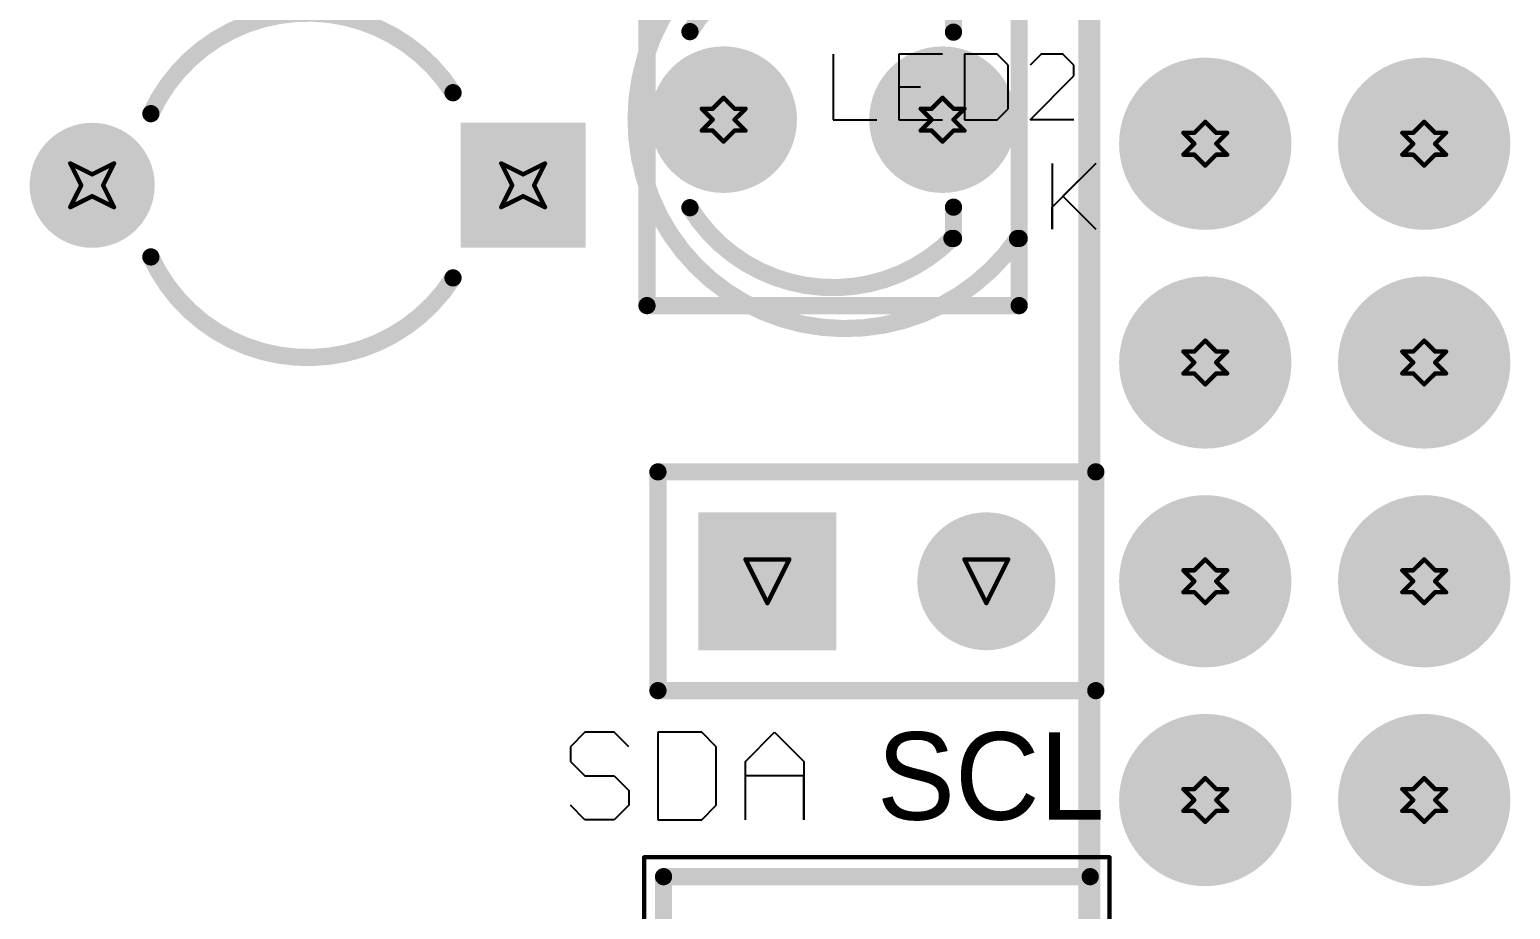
# Model space of a CAD drawing. Header units: millimetres. Extents: x 3.26 to 13.14, y 5.38 to 10.83.
# Drawn here: x 7.463 to 8.139, y 8.969 to 9.371 of the extents above; entities that cross this region are included whole.
import ezdxf

# ---------------------------------------------------------------- set-up
doc = ezdxf.new("R2010")
doc.units = ezdxf.units.MM
doc.header["$MEASUREMENT"] = 0
for name, color, linetype in [('BottomLayer', 5, 'Continuous'), ('BottomSolder', 6, 'Continuous'), ('DrillDrawing', 1, 'Continuous'), ('Mechanical13', 56, 'Continuous'), ('Mechanical15', 56, 'Continuous'), ('MultiLayer', 9, 'Continuous'), ('PadHoleLayer', 156, 'Continuous'), ('TopLayer', 1, 'Continuous'), ('TopOverlay', 2, 'Continuous'), ('TopSolder', 216, 'Continuous'), ('ViaHoleLayer', 16, 'Continuous')]:
    doc.layers.add(name, color=color, linetype=linetype)

# ---------------------------------------------------------------- blocks, each defined once
blk = doc.blocks.new('HDR1X2_26')
at = {"layer": 'BottomLayer', "const_width": 0.02953}
blk.add_lwpolyline([(0.08524, 0, 1), (0.11476, 0, 1)], format="xyb", close=True, dxfattribs=at)
at = {"layer": 'BottomLayer'}
blk.add_solid([(-0.02953, -0.02953), (0.02953, -0.02953), (-0.02953, 0.02953), (0.02953, 0.02953)], dxfattribs=at)
at = {"layer": 'BottomSolder', "const_width": 0.03153}
blk.add_lwpolyline([(0.08424, 0, 1), (0.11576, 0, 1)], format="xyb", close=True, dxfattribs=at)
at = {"layer": 'BottomSolder'}
blk.add_solid([(-0.03153, -0.03153), (0.03153, -0.03153), (-0.03153, 0.03153), (0.03153, 0.03153)], dxfattribs=at)
at = {"layer": 'MultiLayer', "const_width": 0.02953}
blk.add_lwpolyline([(0.08524, 0, 1), (0.11476, 0, 1)], format="xyb", close=True, dxfattribs=at)
at = {"layer": 'MultiLayer'}
blk.add_solid([(-0.02953, -0.02953), (0.02953, -0.02953), (-0.02953, 0.02953), (0.02953, 0.02953)], dxfattribs=at)
at = {"layer": 'PadHoleLayer', "const_width": 0.01772}
for points in [[(-0.00886, 0, 1), (0.00886, 0, 1)], [(0.09114, 0, 1), (0.10886, 0, 1)]]:
    blk.add_lwpolyline(points, format="xyb", close=True, dxfattribs=at)
at = {"layer": 'TopLayer', "const_width": 0.02953}
blk.add_lwpolyline([(0.08524, 0, 1), (0.11476, 0, 1)], format="xyb", close=True, dxfattribs=at)
at = {"layer": 'TopLayer'}
blk.add_solid([(-0.02953, -0.02953), (0.02953, -0.02953), (-0.02953, 0.02953), (0.02953, 0.02953)], dxfattribs=at)
at = {"layer": 'TopOverlay', "const_width": 0.00787}
for points in [[(-0.05, 0.05), (0.15, 0.05)], [(-0.05, -0.05), (-0.05, 0.05)], [(0.15, -0.05), (0.15, 0.05)], [(-0.05, -0.05), (0.15, -0.05)]]:
    blk.add_lwpolyline(points, dxfattribs=at)
at = {"layer": 'TopOverlay', "const_width": 0.00394}
for points in [[(-0.05197, 0.05, 1), (-0.04803, 0.05, 1)], [(-0.05197, 0.05, 1), (-0.04803, 0.05, 1)], [(0.14803, 0.05, 1), (0.15197, 0.05, 1)], [(0.14803, 0.05, 1), (0.15197, 0.05, 1)], [(-0.05197, -0.05, 1), (-0.04803, -0.05, 1)], [(-0.05197, -0.05, 1), (-0.04803, -0.05, 1)], [(0.14803, -0.05, 1), (0.15197, -0.05, 1)], [(0.14803, -0.05, 1), (0.15197, -0.05, 1)]]:
    blk.add_lwpolyline(points, format="xyb", close=True, dxfattribs=at)
at = {"layer": 'TopSolder', "const_width": 0.03153}
blk.add_lwpolyline([(0.08424, 0, 1), (0.11576, 0, 1)], format="xyb", close=True, dxfattribs=at)
at = {"layer": 'TopSolder'}
blk.add_solid([(-0.03153, -0.03153), (0.03153, -0.03153), (-0.03153, 0.03153), (0.03153, 0.03153)], dxfattribs=at)
blk = doc.blocks.new('T____3___45')
at = {"layer": 'BottomLayer', "const_width": 0.0315}
for points in [[(-0.06575, 0, 1), (-0.03425, 0, 1)], [(0.03425, 0, 1), (0.06575, 0, 1)]]:
    blk.add_lwpolyline(points, format="xyb", close=True, dxfattribs=at)
at = {"layer": 'BottomSolder', "const_width": 0.0335}
for points in [[(-0.06675, 0, 1), (-0.03325, 0, 1)], [(0.03325, 0, 1), (0.06675, 0, 1)]]:
    blk.add_lwpolyline(points, format="xyb", close=True, dxfattribs=at)
at = {"layer": 'Mechanical13', "const_width": 0.00787}
for points in [[(-0.085, -0.085), (-0.085, 0.085)], [(-0.085, 0.085), (0.085, 0.085)], [(0.085, -0.085), (0.085, 0.085)], [(-0.085, -0.085), (0.085, -0.085)]]:
    blk.add_lwpolyline(points, dxfattribs=at)
at = {"layer": 'Mechanical13', "const_width": 0.00394}
for points in [[(-0.08697, 0.085, 1), (-0.08303, 0.085, 1)], [(-0.08697, 0.085, 1), (-0.08303, 0.085, 1)], [(0.08303, 0.085, 1), (0.08697, 0.085, 1)], [(0.08303, 0.085, 1), (0.08697, 0.085, 1)], [(-0.08697, -0.085, 1), (-0.08303, -0.085, 1)], [(-0.08697, -0.085, 1), (-0.08303, -0.085, 1)], [(0.08303, -0.085, 1), (0.08697, -0.085, 1)], [(0.08303, -0.085, 1), (0.08697, -0.085, 1)]]:
    blk.add_lwpolyline(points, format="xyb", close=True, dxfattribs=at)
at = {"layer": 'Mechanical15'}
for p, q in [((0, 0.02999), (0, 0)), ((0.04998, 0.02999), (0.02999, 0.02999)), ((0.02999, 0.02999), (0.02999, 0)), ((0.05998, 0.02999), (0.05998, 0)), ((0.07498, 0.02999), (0.05998, 0.02999)), ((0.07997, 0.02499), (0.07498, 0.02999)), ((0.09497, 0.02999), (0.08997, 0.02499)), ((0.10497, 0.02999), (0.09497, 0.02999)), ((0.10996, 0.02499), (0.10497, 0.02999)), ((0.07997, 0.005), (0.07997, 0.02499)), ((0.10996, 0.01999), (0.10996, 0.02499)), ((0.02999, 0.015), (0.03999, 0.015)), ((0.08997, 0), (0.10996, 0.01999)), ((0, 0), (0.01999, 0)), ((0.02999, 0), (0.04998, 0)), ((0.05998, 0), (0.07498, 0)), ((0.07498, 0), (0.07997, 0.005)), ((0.10996, 0), (0.08997, 0)), ((0.1, -0.02001), (0.1, -0.05)), ((0.1, -0.04), (0.11999, -0.02001)), ((0.11999, -0.02001), (0.105, -0.035)), ((0.1, -0.05), (0.1, -0.04)), ((0.105, -0.035), (0.11999, -0.05))]:
    blk.add_line(p, q, dxfattribs=at)
at = {"layer": 'Mechanical15', "const_width": 0.00787}
blk.add_lwpolyline([(0.08423, -0.05434, -3.239871), (0.085, 0.05345)], format="xyb", dxfattribs=at)
blk.add_lwpolyline([(0.085, -0.05429), (0.085, 0.05345)], dxfattribs=at)
at = {"layer": 'Mechanical15', "const_width": 0.00394}
for points in [[(0.08303, 0.05345, 1), (0.08697, 0.05345, 1)], [(0.08303, 0.05345, 1), (0.08697, 0.05345, 1)], [(0.08226, -0.05434, 1), (0.0862, -0.05434, 1)], [(0.08303, -0.05429, 1), (0.08697, -0.05429, 1)]]:
    blk.add_lwpolyline(points, format="xyb", close=True, dxfattribs=at)
at = {"layer": 'MultiLayer', "const_width": 0.0315}
for points in [[(-0.06575, 0, 1), (-0.03425, 0, 1)], [(0.03425, 0, 1), (0.06575, 0, 1)]]:
    blk.add_lwpolyline(points, format="xyb", close=True, dxfattribs=at)
at = {"layer": 'PadHoleLayer', "const_width": 0.01969}
for points in [[(-0.05984, 0, 1), (-0.04016, 0, 1)], [(0.04016, 0, 1), (0.05984, 0, 1)]]:
    blk.add_lwpolyline(points, format="xyb", close=True, dxfattribs=at)
at = {"layer": 'TopLayer', "const_width": 0.0315}
for points in [[(-0.06575, 0, 1), (-0.03425, 0, 1)], [(0.03425, 0, 1), (0.06575, 0, 1)]]:
    blk.add_lwpolyline(points, format="xyb", close=True, dxfattribs=at)
at = {"layer": 'TopOverlay'}
for p, q in [((0.1, -0.02001), (0.1, -0.05)), ((0.1, -0.04), (0.11999, -0.02001)), ((0.11999, -0.02001), (0.105, -0.035)), ((0.1, -0.05), (0.1, -0.04)), ((0.105, -0.035), (0.11999, -0.05))]:
    blk.add_line(p, q, dxfattribs=at)
at = {"layer": 'TopOverlay', "const_width": 0.00787}
for points in [[(-0.06538, 0.04024, -0.469851), (0.05164, 0.05681)], [(0.05429, -0.05429, -0.484456), (-0.06538, -0.04024)]]:
    blk.add_lwpolyline(points, format="xyb", dxfattribs=at)
for points in [[(0.05164, 0.05681), (0.055, 0.05345)], [(0.055, 0.04), (0.055, 0.05345)], [(0.055, -0.05429), (0.055, -0.04)]]:
    blk.add_lwpolyline(points, dxfattribs=at)
at = {"layer": 'TopOverlay', "const_width": 0.00394}
for points in [[(0.04967, 0.05681, 1), (0.05361, 0.05681, 1)], [(0.04967, 0.05681, 1), (0.05361, 0.05681, 1)], [(0.05303, 0.05345, 1), (0.05697, 0.05345, 1)], [(0.05303, 0.05345, 1), (0.05697, 0.05345, 1)], [(-0.06735, 0.04024, 1), (-0.06341, 0.04024, 1)], [(0.05303, 0.04, 1), (0.05697, 0.04, 1)], [(-0.06735, -0.04024, 1), (-0.06341, -0.04024, 1)], [(0.05303, -0.04, 1), (0.05697, -0.04, 1)], [(0.05232, -0.05429, 1), (0.05625, -0.05429, 1)], [(0.05303, -0.05429, 1), (0.05697, -0.05429, 1)]]:
    blk.add_lwpolyline(points, format="xyb", close=True, dxfattribs=at)
at = {"layer": 'TopSolder', "const_width": 0.0335}
for points in [[(-0.06675, 0, 1), (-0.03325, 0, 1)], [(0.03325, 0, 1), (0.06675, 0, 1)]]:
    blk.add_lwpolyline(points, format="xyb", close=True, dxfattribs=at)
blk = doc.blocks.new('SMTC_SSQ_126_22_X_D_47')
at = {"layer": 'Mechanical13', "const_width": 0.00394}
for points in [[(2.56496, 0.04744), (-0.06496, 0.04744)], [(-0.06496, -0.14744), (-0.06496, 0.04744)], [(2.56496, -0.14744), (-0.06496, -0.14744)]]:
    blk.add_lwpolyline(points, dxfattribs=at)
at = {"layer": 'Mechanical13', "const_width": 0.00197}
for points in [[(-0.06594, 0.04744, 1), (-0.06398, 0.04744, 1)], [(-0.06594, 0.04744, 1), (-0.06398, 0.04744, 1)], [(-0.06594, -0.14744, 1), (-0.06398, -0.14744, 1)], [(-0.06594, -0.14744, 1), (-0.06398, -0.14744, 1)]]:
    blk.add_lwpolyline(points, format="xyb", close=True, dxfattribs=at)
at = {"layer": 'Mechanical15', "const_width": 0.00197}
for points in [[(2.57382, 0.0563), (-0.07382, 0.0563)], [(-0.07382, -0.1563), (-0.07382, 0.0563)], [(2.57382, -0.1563), (-0.07382, -0.1563)]]:
    blk.add_lwpolyline(points, dxfattribs=at)
at = {"layer": 'Mechanical15', "const_width": 0.000984}
for points in [[(-0.07431, 0.0563, 1), (-0.07333, 0.0563, 1)], [(-0.07431, 0.0563, 1), (-0.07333, 0.0563, 1)], [(-0.07431, -0.1563, 1), (-0.07333, -0.1563, 1)], [(-0.07431, -0.1563, 1), (-0.07333, -0.1563, 1)]]:
    blk.add_lwpolyline(points, format="xyb", close=True, dxfattribs=at)
at = {"layer": 'TopOverlay', "const_width": 0.00787}
for points in [[(2.56496, 0.04744), (-0.06496, 0.04744)], [(-0.06496, -0.14744), (-0.06496, 0.04744)], [(2.56496, -0.14744), (-0.06496, -0.14744)]]:
    blk.add_lwpolyline(points, dxfattribs=at)
at = {"layer": 'TopOverlay', "const_width": 0.00394}
for points in [[(-0.06693, 0.04744, 1), (-0.06299, 0.04744, 1)], [(-0.06693, 0.04744, 1), (-0.06299, 0.04744, 1)], [(-0.06693, -0.14744, 1), (-0.06299, -0.14744, 1)], [(-0.06693, -0.14744, 1), (-0.06299, -0.14744, 1)]]:
    blk.add_lwpolyline(points, format="xyb", close=True, dxfattribs=at)
blk = doc.blocks.new('CAPR5_4X5_62')
at = {"layer": 'BottomLayer', "const_width": 0.02657}
blk.add_lwpolyline([(0.08514, 0, 1), (0.11171, 0, 1)], format="xyb", close=True, dxfattribs=at)
at = {"layer": 'BottomLayer'}
blk.add_solid([(-0.125, -0.02657), (-0.07185, -0.02657), (-0.125, 0.02658), (-0.07185, 0.02658)], dxfattribs=at)
at = {"layer": 'BottomSolder', "const_width": 0.02857}
blk.add_lwpolyline([(0.08414, 0, 1), (0.11271, 0, 1)], format="xyb", close=True, dxfattribs=at)
at = {"layer": 'BottomSolder'}
blk.add_solid([(-0.127, -0.02857), (-0.06985, -0.02857), (-0.127, 0.02857), (-0.06985, 0.02857)], dxfattribs=at)
at = {"layer": 'MultiLayer', "const_width": 0.02657}
blk.add_lwpolyline([(0.08514, 0, 1), (0.11171, 0, 1)], format="xyb", close=True, dxfattribs=at)
at = {"layer": 'MultiLayer'}
blk.add_solid([(-0.125, -0.02657), (-0.07185, -0.02657), (-0.125, 0.02658), (-0.07185, 0.02658)], dxfattribs=at)
at = {"layer": 'PadHoleLayer', "const_width": 0.01575}
for points in [[(-0.1063, 0, 1), (-0.09055, 0, 1)], [(0.09055, 0, 1), (0.1063, 0, 1)]]:
    blk.add_lwpolyline(points, format="xyb", close=True, dxfattribs=at)
at = {"layer": 'TopLayer', "const_width": 0.02657}
blk.add_lwpolyline([(0.08514, 0, 1), (0.11171, 0, 1)], format="xyb", close=True, dxfattribs=at)
at = {"layer": 'TopLayer'}
blk.add_solid([(-0.125, -0.02657), (-0.07185, -0.02657), (-0.125, 0.02658), (-0.07185, 0.02658)], dxfattribs=at)
at = {"layer": 'TopOverlay', "const_width": 0.00787}
for points in [[(-0.0664, 0.04232, -0.59443), (0.07161, 0.03274)], [(0.07161, -0.03274, -0.59443), (-0.0664, -0.04232)]]:
    blk.add_lwpolyline(points, format="xyb", dxfattribs=at)
at = {"layer": 'TopOverlay', "const_width": 0.00394}
for points in [[(-0.06837, 0.04232, 1), (-0.06443, 0.04232, 1)], [(0.06964, 0.03274, 1), (0.07358, 0.03274, 1)], [(0.06964, -0.03274, 1), (0.07358, -0.03274, 1)], [(-0.06837, -0.04232, 1), (-0.06443, -0.04232, 1)]]:
    blk.add_lwpolyline(points, format="xyb", close=True, dxfattribs=at)
at = {"layer": 'TopSolder', "const_width": 0.02857}
blk.add_lwpolyline([(0.08414, 0, 1), (0.11271, 0, 1)], format="xyb", close=True, dxfattribs=at)
at = {"layer": 'TopSolder'}
blk.add_solid([(-0.127, -0.02857), (-0.06985, -0.02857), (-0.127, 0.02857), (-0.06985, 0.02857)], dxfattribs=at)

msp = doc.modelspace()

# ---------------------------------------------------------------- linework, layer by layer
at = {"layer": 'BottomLayer', "const_width": 0.03937}
for points in [[(7.98032, 9.319, 1), (8.01969, 9.319, 1)], [(8.08032, 9.319, 1), (8.11969, 9.319, 1)], [(7.98032, 9.219, 1), (8.01969, 9.219, 1)], [(8.08032, 9.219, 1), (8.11969, 9.219, 1)], [(7.98032, 9.119, 1), (8.01969, 9.119, 1)], [(8.08032, 9.119, 1), (8.11969, 9.119, 1)], [(7.98032, 9.019, 1), (8.01969, 9.019, 1)], [(8.08032, 9.019, 1), (8.11969, 9.019, 1)]]:
    msp.add_lwpolyline(points, format="xyb", close=True, dxfattribs=at)
at = {"layer": 'BottomSolder', "const_width": 0.03937}
for points in [[(7.98032, 9.319, 1), (8.01969, 9.319, 1)], [(8.08032, 9.319, 1), (8.11969, 9.319, 1)], [(7.98032, 9.219, 1), (8.01969, 9.219, 1)], [(8.08032, 9.219, 1), (8.11969, 9.219, 1)], [(7.98032, 9.119, 1), (8.01969, 9.119, 1)], [(8.08032, 9.119, 1), (8.11969, 9.119, 1)], [(7.98032, 9.019, 1), (8.01969, 9.019, 1)], [(8.08032, 9.019, 1), (8.11969, 9.019, 1)]]:
    msp.add_lwpolyline(points, format="xyb", close=True, dxfattribs=at)
at = {"layer": 'DrillDrawing', "const_width": 0.002}
for points in [[(7.775, 9.335), (7.78, 9.34)], [(7.78, 9.34), (7.785, 9.335)], [(7.875, 9.335), (7.88, 9.34)], [(7.88, 9.34), (7.885, 9.335)], [(7.77, 9.335), (7.775, 9.33)], [(7.77, 9.335), (7.775, 9.335)], [(7.785, 9.335), (7.79, 9.335)], [(7.785, 9.33), (7.79, 9.335)], [(7.87, 9.335), (7.875, 9.33)], [(7.87, 9.335), (7.875, 9.335)], [(7.885, 9.335), (7.89, 9.335)], [(7.885, 9.33), (7.89, 9.335)], [(7.77, 9.325), (7.775, 9.33)], [(7.785, 9.33), (7.79, 9.325)], [(7.87, 9.325), (7.875, 9.33)], [(7.885, 9.33), (7.89, 9.325)], [(7.995, 9.324), (8, 9.329)], [(8, 9.329), (8.005, 9.324)], [(8.095, 9.324), (8.1, 9.329)], [(8.1, 9.329), (8.105, 9.324)], [(7.77, 9.325), (7.775, 9.325)], [(7.775, 9.325), (7.78, 9.32)], [(7.78, 9.32), (7.785, 9.325)], [(7.785, 9.325), (7.79, 9.325)], [(7.87, 9.325), (7.875, 9.325)], [(7.875, 9.325), (7.88, 9.32)], [(7.88, 9.32), (7.885, 9.325)], [(7.885, 9.325), (7.89, 9.325)], [(7.99, 9.324), (7.995, 9.319)], [(7.99, 9.324), (7.995, 9.324)], [(8.005, 9.324), (8.01, 9.324)], [(8.005, 9.319), (8.01, 9.324)], [(8.09, 9.324), (8.095, 9.319)], [(8.09, 9.324), (8.095, 9.324)], [(8.105, 9.324), (8.11, 9.324)], [(8.105, 9.319), (8.11, 9.324)], [(7.99, 9.314), (7.995, 9.319)], [(7.99, 9.314), (7.995, 9.314)], [(7.995, 9.314), (8, 9.309)], [(8, 9.309), (8.005, 9.314)], [(8.005, 9.319), (8.01, 9.314)], [(8.005, 9.314), (8.01, 9.314)], [(8.09, 9.314), (8.095, 9.319)], [(8.09, 9.314), (8.095, 9.314)], [(8.095, 9.314), (8.1, 9.309)], [(8.1, 9.309), (8.105, 9.314)], [(8.105, 9.319), (8.11, 9.314)], [(8.105, 9.314), (8.11, 9.314)], [(7.48157, 9.31), (7.49157, 9.305)], [(7.48157, 9.31), (7.48657, 9.3)], [(7.49157, 9.305), (7.50157, 9.31)], [(7.49657, 9.3), (7.50157, 9.31)], [(7.67843, 9.31), (7.68843, 9.305)], [(7.67843, 9.31), (7.68343, 9.3)], [(7.68843, 9.305), (7.69843, 9.31)], [(7.69343, 9.3), (7.69843, 9.31)], [(7.48157, 9.29), (7.48657, 9.3)], [(7.49657, 9.3), (7.50157, 9.29)], [(7.67843, 9.29), (7.68343, 9.3)], [(7.69343, 9.3), (7.69843, 9.29)], [(7.48157, 9.29), (7.49157, 9.295)], [(7.49157, 9.295), (7.50157, 9.29)], [(7.67843, 9.29), (7.68843, 9.295)], [(7.68843, 9.295), (7.69843, 9.29)], [(7.995, 9.224), (8, 9.229)], [(8, 9.229), (8.005, 9.224)], [(8.095, 9.224), (8.1, 9.229)], [(8.1, 9.229), (8.105, 9.224)], [(7.99, 9.224), (7.995, 9.219)], [(7.99, 9.224), (7.995, 9.224)], [(7.99, 9.214), (7.995, 9.219)], [(8.005, 9.224), (8.01, 9.224)], [(8.005, 9.219), (8.01, 9.224)], [(8.005, 9.219), (8.01, 9.214)], [(8.09, 9.224), (8.095, 9.219)], [(8.09, 9.224), (8.095, 9.224)], [(8.09, 9.214), (8.095, 9.219)], [(8.105, 9.224), (8.11, 9.224)], [(8.105, 9.219), (8.11, 9.224)], [(8.105, 9.219), (8.11, 9.214)], [(7.99, 9.214), (7.995, 9.214)], [(7.995, 9.214), (8, 9.209)], [(8, 9.209), (8.005, 9.214)], [(8.005, 9.214), (8.01, 9.214)], [(8.09, 9.214), (8.095, 9.214)], [(8.095, 9.214), (8.1, 9.209)], [(8.1, 9.209), (8.105, 9.214)], [(8.105, 9.214), (8.11, 9.214)], [(7.79, 9.129), (7.81, 9.129)], [(7.79, 9.129), (7.8, 9.109)], [(7.8, 9.109), (7.81, 9.129)], [(7.89, 9.129), (7.91, 9.129)], [(7.89, 9.129), (7.9, 9.109)], [(7.9, 9.109), (7.91, 9.129)], [(7.99, 9.124), (7.995, 9.119)], [(7.99, 9.124), (7.995, 9.124)], [(7.995, 9.124), (8, 9.129)], [(8, 9.129), (8.005, 9.124)], [(8.005, 9.124), (8.01, 9.124)], [(8.005, 9.119), (8.01, 9.124)], [(8.09, 9.124), (8.095, 9.119)], [(8.09, 9.124), (8.095, 9.124)], [(8.095, 9.124), (8.1, 9.129)], [(8.1, 9.129), (8.105, 9.124)], [(8.105, 9.124), (8.11, 9.124)], [(8.105, 9.119), (8.11, 9.124)], [(7.99, 9.114), (7.995, 9.119)], [(8.005, 9.119), (8.01, 9.114)], [(8.09, 9.114), (8.095, 9.119)], [(8.105, 9.119), (8.11, 9.114)], [(7.99, 9.114), (7.995, 9.114)], [(7.995, 9.114), (8, 9.109)], [(8, 9.109), (8.005, 9.114)], [(8.005, 9.114), (8.01, 9.114)], [(8.09, 9.114), (8.095, 9.114)], [(8.095, 9.114), (8.1, 9.109)], [(8.1, 9.109), (8.105, 9.114)], [(8.105, 9.114), (8.11, 9.114)], [(7.995, 9.024), (8, 9.029)], [(8, 9.029), (8.005, 9.024)], [(8.095, 9.024), (8.1, 9.029)], [(8.1, 9.029), (8.105, 9.024)], [(7.99, 9.024), (7.995, 9.019)], [(7.99, 9.024), (7.995, 9.024)], [(8.005, 9.024), (8.01, 9.024)], [(8.005, 9.019), (8.01, 9.024)], [(8.09, 9.024), (8.095, 9.019)], [(8.09, 9.024), (8.095, 9.024)], [(8.105, 9.024), (8.11, 9.024)], [(8.105, 9.019), (8.11, 9.024)], [(7.99, 9.014), (7.995, 9.019)], [(8.005, 9.019), (8.01, 9.014)], [(8.09, 9.014), (8.095, 9.019)], [(8.105, 9.019), (8.11, 9.014)], [(7.99, 9.014), (7.995, 9.014)], [(7.995, 9.014), (8, 9.009)], [(8, 9.009), (8.005, 9.014)], [(8.005, 9.014), (8.01, 9.014)], [(8.09, 9.014), (8.095, 9.014)], [(8.095, 9.014), (8.1, 9.009)], [(8.1, 9.009), (8.105, 9.014)], [(8.105, 9.014), (8.11, 9.014)]]:
    msp.add_lwpolyline(points, dxfattribs=at)
at = {"layer": 'DrillDrawing', "const_width": 0.001}
for points in [[(7.7795, 9.34, 1), (7.7805, 9.34, 1)], [(7.7795, 9.34, 1), (7.7805, 9.34, 1)], [(7.8795, 9.34, 1), (7.8805, 9.34, 1)], [(7.8795, 9.34, 1), (7.8805, 9.34, 1)], [(7.7695, 9.335, 1), (7.7705, 9.335, 1)], [(7.7695, 9.335, 1), (7.7705, 9.335, 1)], [(7.7745, 9.335, 1), (7.7755, 9.335, 1)], [(7.7745, 9.335, 1), (7.7755, 9.335, 1)], [(7.7845, 9.335, 1), (7.7855, 9.335, 1)], [(7.7845, 9.335, 1), (7.7855, 9.335, 1)], [(7.7895, 9.335, 1), (7.7905, 9.335, 1)], [(7.7895, 9.335, 1), (7.7905, 9.335, 1)], [(7.8695, 9.335, 1), (7.8705, 9.335, 1)], [(7.8695, 9.335, 1), (7.8705, 9.335, 1)], [(7.8745, 9.335, 1), (7.8755, 9.335, 1)], [(7.8745, 9.335, 1), (7.8755, 9.335, 1)], [(7.8845, 9.335, 1), (7.8855, 9.335, 1)], [(7.8845, 9.335, 1), (7.8855, 9.335, 1)], [(7.8895, 9.335, 1), (7.8905, 9.335, 1)], [(7.8895, 9.335, 1), (7.8905, 9.335, 1)], [(7.7745, 9.33, 1), (7.7755, 9.33, 1)], [(7.7745, 9.33, 1), (7.7755, 9.33, 1)], [(7.7845, 9.33, 1), (7.7855, 9.33, 1)], [(7.7845, 9.33, 1), (7.7855, 9.33, 1)], [(7.8745, 9.33, 1), (7.8755, 9.33, 1)], [(7.8745, 9.33, 1), (7.8755, 9.33, 1)], [(7.8845, 9.33, 1), (7.8855, 9.33, 1)], [(7.8845, 9.33, 1), (7.8855, 9.33, 1)], [(7.9995, 9.329, 1), (8.0005, 9.329, 1)], [(7.9995, 9.329, 1), (8.0005, 9.329, 1)], [(8.0995, 9.329, 1), (8.1005, 9.329, 1)], [(8.0995, 9.329, 1), (8.1005, 9.329, 1)], [(7.7695, 9.325, 1), (7.7705, 9.325, 1)], [(7.7695, 9.325, 1), (7.7705, 9.325, 1)], [(7.7745, 9.325, 1), (7.7755, 9.325, 1)], [(7.7745, 9.325, 1), (7.7755, 9.325, 1)], [(7.7795, 9.32, 1), (7.7805, 9.32, 1)], [(7.7795, 9.32, 1), (7.7805, 9.32, 1)], [(7.7845, 9.325, 1), (7.7855, 9.325, 1)], [(7.7845, 9.325, 1), (7.7855, 9.325, 1)], [(7.7895, 9.325, 1), (7.7905, 9.325, 1)], [(7.7895, 9.325, 1), (7.7905, 9.325, 1)], [(7.8695, 9.325, 1), (7.8705, 9.325, 1)], [(7.8695, 9.325, 1), (7.8705, 9.325, 1)], [(7.8745, 9.325, 1), (7.8755, 9.325, 1)], [(7.8745, 9.325, 1), (7.8755, 9.325, 1)], [(7.8795, 9.32, 1), (7.8805, 9.32, 1)], [(7.8795, 9.32, 1), (7.8805, 9.32, 1)], [(7.8845, 9.325, 1), (7.8855, 9.325, 1)], [(7.8845, 9.325, 1), (7.8855, 9.325, 1)], [(7.8895, 9.325, 1), (7.8905, 9.325, 1)], [(7.8895, 9.325, 1), (7.8905, 9.325, 1)], [(7.9895, 9.324, 1), (7.9905, 9.324, 1)], [(7.9895, 9.324, 1), (7.9905, 9.324, 1)], [(7.9945, 9.324, 1), (7.9955, 9.324, 1)], [(7.9945, 9.324, 1), (7.9955, 9.324, 1)], [(8.0045, 9.324, 1), (8.0055, 9.324, 1)], [(8.0045, 9.324, 1), (8.0055, 9.324, 1)], [(8.0095, 9.324, 1), (8.0105, 9.324, 1)], [(8.0095, 9.324, 1), (8.0105, 9.324, 1)], [(8.0895, 9.324, 1), (8.0905, 9.324, 1)], [(8.0895, 9.324, 1), (8.0905, 9.324, 1)], [(8.0945, 9.324, 1), (8.0955, 9.324, 1)], [(8.0945, 9.324, 1), (8.0955, 9.324, 1)], [(8.1045, 9.324, 1), (8.1055, 9.324, 1)], [(8.1045, 9.324, 1), (8.1055, 9.324, 1)], [(8.1095, 9.324, 1), (8.1105, 9.324, 1)], [(8.1095, 9.324, 1), (8.1105, 9.324, 1)], [(7.9895, 9.314, 1), (7.9905, 9.314, 1)], [(7.9895, 9.314, 1), (7.9905, 9.314, 1)], [(7.9945, 9.319, 1), (7.9955, 9.319, 1)], [(7.9945, 9.319, 1), (7.9955, 9.319, 1)], [(7.9945, 9.314, 1), (7.9955, 9.314, 1)], [(7.9945, 9.314, 1), (7.9955, 9.314, 1)], [(8.0045, 9.319, 1), (8.0055, 9.319, 1)], [(8.0045, 9.319, 1), (8.0055, 9.319, 1)], [(8.0045, 9.314, 1), (8.0055, 9.314, 1)], [(8.0045, 9.314, 1), (8.0055, 9.314, 1)], [(8.0095, 9.314, 1), (8.0105, 9.314, 1)], [(8.0095, 9.314, 1), (8.0105, 9.314, 1)], [(8.0895, 9.314, 1), (8.0905, 9.314, 1)], [(8.0895, 9.314, 1), (8.0905, 9.314, 1)], [(8.0945, 9.319, 1), (8.0955, 9.319, 1)], [(8.0945, 9.319, 1), (8.0955, 9.319, 1)], [(8.0945, 9.314, 1), (8.0955, 9.314, 1)], [(8.0945, 9.314, 1), (8.0955, 9.314, 1)], [(8.1045, 9.319, 1), (8.1055, 9.319, 1)], [(8.1045, 9.319, 1), (8.1055, 9.319, 1)], [(8.1045, 9.314, 1), (8.1055, 9.314, 1)], [(8.1045, 9.314, 1), (8.1055, 9.314, 1)], [(8.1095, 9.314, 1), (8.1105, 9.314, 1)], [(8.1095, 9.314, 1), (8.1105, 9.314, 1)], [(7.48107, 9.31, 1), (7.48207, 9.31, 1)], [(7.48107, 9.31, 1), (7.48207, 9.31, 1)], [(7.50107, 9.31, 1), (7.50207, 9.31, 1)], [(7.50107, 9.31, 1), (7.50207, 9.31, 1)], [(7.67793, 9.31, 1), (7.67893, 9.31, 1)], [(7.67793, 9.31, 1), (7.67893, 9.31, 1)], [(7.69793, 9.31, 1), (7.69893, 9.31, 1)], [(7.69793, 9.31, 1), (7.69893, 9.31, 1)], [(7.9995, 9.309, 1), (8.0005, 9.309, 1)], [(7.9995, 9.309, 1), (8.0005, 9.309, 1)], [(8.0995, 9.309, 1), (8.1005, 9.309, 1)], [(8.0995, 9.309, 1), (8.1005, 9.309, 1)], [(7.48607, 9.3, 1), (7.48707, 9.3, 1)], [(7.48607, 9.3, 1), (7.48707, 9.3, 1)], [(7.49107, 9.305, 1), (7.49207, 9.305, 1)], [(7.49107, 9.305, 1), (7.49207, 9.305, 1)], [(7.49607, 9.3, 1), (7.49707, 9.3, 1)], [(7.49607, 9.3, 1), (7.49707, 9.3, 1)], [(7.68293, 9.3, 1), (7.68393, 9.3, 1)], [(7.68293, 9.3, 1), (7.68393, 9.3, 1)], [(7.68793, 9.305, 1), (7.68893, 9.305, 1)], [(7.68793, 9.305, 1), (7.68893, 9.305, 1)], [(7.69293, 9.3, 1), (7.69393, 9.3, 1)], [(7.69293, 9.3, 1), (7.69393, 9.3, 1)], [(7.49107, 9.295, 1), (7.49207, 9.295, 1)], [(7.49107, 9.295, 1), (7.49207, 9.295, 1)], [(7.68793, 9.295, 1), (7.68893, 9.295, 1)], [(7.68793, 9.295, 1), (7.68893, 9.295, 1)], [(7.48107, 9.29, 1), (7.48207, 9.29, 1)], [(7.48107, 9.29, 1), (7.48207, 9.29, 1)], [(7.50107, 9.29, 1), (7.50207, 9.29, 1)], [(7.50107, 9.29, 1), (7.50207, 9.29, 1)], [(7.67793, 9.29, 1), (7.67893, 9.29, 1)], [(7.67793, 9.29, 1), (7.67893, 9.29, 1)], [(7.69793, 9.29, 1), (7.69893, 9.29, 1)], [(7.69793, 9.29, 1), (7.69893, 9.29, 1)], [(7.9995, 9.229, 1), (8.0005, 9.229, 1)], [(7.9995, 9.229, 1), (8.0005, 9.229, 1)], [(8.0995, 9.229, 1), (8.1005, 9.229, 1)], [(8.0995, 9.229, 1), (8.1005, 9.229, 1)], [(7.9895, 9.224, 1), (7.9905, 9.224, 1)], [(7.9895, 9.224, 1), (7.9905, 9.224, 1)], [(7.9945, 9.224, 1), (7.9955, 9.224, 1)], [(7.9945, 9.224, 1), (7.9955, 9.224, 1)], [(7.9945, 9.219, 1), (7.9955, 9.219, 1)], [(7.9945, 9.219, 1), (7.9955, 9.219, 1)], [(8.0045, 9.224, 1), (8.0055, 9.224, 1)], [(8.0045, 9.224, 1), (8.0055, 9.224, 1)], [(8.0045, 9.219, 1), (8.0055, 9.219, 1)], [(8.0045, 9.219, 1), (8.0055, 9.219, 1)], [(8.0095, 9.224, 1), (8.0105, 9.224, 1)], [(8.0095, 9.224, 1), (8.0105, 9.224, 1)], [(8.0895, 9.224, 1), (8.0905, 9.224, 1)], [(8.0895, 9.224, 1), (8.0905, 9.224, 1)], [(8.0945, 9.224, 1), (8.0955, 9.224, 1)], [(8.0945, 9.224, 1), (8.0955, 9.224, 1)], [(8.0945, 9.219, 1), (8.0955, 9.219, 1)], [(8.0945, 9.219, 1), (8.0955, 9.219, 1)], [(8.1045, 9.224, 1), (8.1055, 9.224, 1)], [(8.1045, 9.224, 1), (8.1055, 9.224, 1)], [(8.1045, 9.219, 1), (8.1055, 9.219, 1)], [(8.1045, 9.219, 1), (8.1055, 9.219, 1)], [(8.1095, 9.224, 1), (8.1105, 9.224, 1)], [(8.1095, 9.224, 1), (8.1105, 9.224, 1)], [(7.9895, 9.214, 1), (7.9905, 9.214, 1)], [(7.9895, 9.214, 1), (7.9905, 9.214, 1)], [(7.9945, 9.214, 1), (7.9955, 9.214, 1)], [(7.9945, 9.214, 1), (7.9955, 9.214, 1)], [(8.0045, 9.214, 1), (8.0055, 9.214, 1)], [(8.0045, 9.214, 1), (8.0055, 9.214, 1)], [(8.0095, 9.214, 1), (8.0105, 9.214, 1)], [(8.0095, 9.214, 1), (8.0105, 9.214, 1)], [(8.0895, 9.214, 1), (8.0905, 9.214, 1)], [(8.0895, 9.214, 1), (8.0905, 9.214, 1)], [(8.0945, 9.214, 1), (8.0955, 9.214, 1)], [(8.0945, 9.214, 1), (8.0955, 9.214, 1)], [(8.1045, 9.214, 1), (8.1055, 9.214, 1)], [(8.1045, 9.214, 1), (8.1055, 9.214, 1)], [(8.1095, 9.214, 1), (8.1105, 9.214, 1)], [(8.1095, 9.214, 1), (8.1105, 9.214, 1)], [(7.9995, 9.209, 1), (8.0005, 9.209, 1)], [(7.9995, 9.209, 1), (8.0005, 9.209, 1)], [(8.0995, 9.209, 1), (8.1005, 9.209, 1)], [(8.0995, 9.209, 1), (8.1005, 9.209, 1)], [(7.7895, 9.129, 1), (7.7905, 9.129, 1)], [(7.7895, 9.129, 1), (7.7905, 9.129, 1)], [(7.8095, 9.129, 1), (7.8105, 9.129, 1)], [(7.8095, 9.129, 1), (7.8105, 9.129, 1)], [(7.8895, 9.129, 1), (7.8905, 9.129, 1)], [(7.8895, 9.129, 1), (7.8905, 9.129, 1)], [(7.9095, 9.129, 1), (7.9105, 9.129, 1)], [(7.9095, 9.129, 1), (7.9105, 9.129, 1)], [(7.9895, 9.124, 1), (7.9905, 9.124, 1)], [(7.9895, 9.124, 1), (7.9905, 9.124, 1)], [(7.9945, 9.124, 1), (7.9955, 9.124, 1)], [(7.9945, 9.124, 1), (7.9955, 9.124, 1)], [(7.9995, 9.129, 1), (8.0005, 9.129, 1)], [(7.9995, 9.129, 1), (8.0005, 9.129, 1)], [(8.0045, 9.124, 1), (8.0055, 9.124, 1)], [(8.0045, 9.124, 1), (8.0055, 9.124, 1)], [(8.0095, 9.124, 1), (8.0105, 9.124, 1)], [(8.0095, 9.124, 1), (8.0105, 9.124, 1)], [(8.0895, 9.124, 1), (8.0905, 9.124, 1)], [(8.0895, 9.124, 1), (8.0905, 9.124, 1)], [(8.0945, 9.124, 1), (8.0955, 9.124, 1)], [(8.0945, 9.124, 1), (8.0955, 9.124, 1)], [(8.0995, 9.129, 1), (8.1005, 9.129, 1)], [(8.0995, 9.129, 1), (8.1005, 9.129, 1)], [(8.1045, 9.124, 1), (8.1055, 9.124, 1)], [(8.1045, 9.124, 1), (8.1055, 9.124, 1)], [(8.1095, 9.124, 1), (8.1105, 9.124, 1)], [(8.1095, 9.124, 1), (8.1105, 9.124, 1)], [(7.9945, 9.119, 1), (7.9955, 9.119, 1)], [(7.9945, 9.119, 1), (7.9955, 9.119, 1)], [(8.0045, 9.119, 1), (8.0055, 9.119, 1)], [(8.0045, 9.119, 1), (8.0055, 9.119, 1)], [(8.0945, 9.119, 1), (8.0955, 9.119, 1)], [(8.0945, 9.119, 1), (8.0955, 9.119, 1)], [(8.1045, 9.119, 1), (8.1055, 9.119, 1)], [(8.1045, 9.119, 1), (8.1055, 9.119, 1)], [(7.9895, 9.114, 1), (7.9905, 9.114, 1)], [(7.9895, 9.114, 1), (7.9905, 9.114, 1)], [(7.9945, 9.114, 1), (7.9955, 9.114, 1)], [(7.9945, 9.114, 1), (7.9955, 9.114, 1)], [(8.0045, 9.114, 1), (8.0055, 9.114, 1)], [(8.0045, 9.114, 1), (8.0055, 9.114, 1)], [(8.0095, 9.114, 1), (8.0105, 9.114, 1)], [(8.0095, 9.114, 1), (8.0105, 9.114, 1)], [(8.0895, 9.114, 1), (8.0905, 9.114, 1)], [(8.0895, 9.114, 1), (8.0905, 9.114, 1)], [(8.0945, 9.114, 1), (8.0955, 9.114, 1)], [(8.0945, 9.114, 1), (8.0955, 9.114, 1)], [(8.1045, 9.114, 1), (8.1055, 9.114, 1)], [(8.1045, 9.114, 1), (8.1055, 9.114, 1)], [(8.1095, 9.114, 1), (8.1105, 9.114, 1)], [(8.1095, 9.114, 1), (8.1105, 9.114, 1)], [(7.7995, 9.109, 1), (7.8005, 9.109, 1)], [(7.7995, 9.109, 1), (7.8005, 9.109, 1)], [(7.8995, 9.109, 1), (7.9005, 9.109, 1)], [(7.8995, 9.109, 1), (7.9005, 9.109, 1)], [(7.9995, 9.109, 1), (8.0005, 9.109, 1)], [(7.9995, 9.109, 1), (8.0005, 9.109, 1)], [(8.0995, 9.109, 1), (8.1005, 9.109, 1)], [(8.0995, 9.109, 1), (8.1005, 9.109, 1)], [(7.9995, 9.029, 1), (8.0005, 9.029, 1)], [(7.9995, 9.029, 1), (8.0005, 9.029, 1)], [(8.0995, 9.029, 1), (8.1005, 9.029, 1)], [(8.0995, 9.029, 1), (8.1005, 9.029, 1)], [(7.9895, 9.024, 1), (7.9905, 9.024, 1)], [(7.9895, 9.024, 1), (7.9905, 9.024, 1)], [(7.9945, 9.024, 1), (7.9955, 9.024, 1)], [(7.9945, 9.024, 1), (7.9955, 9.024, 1)], [(8.0045, 9.024, 1), (8.0055, 9.024, 1)], [(8.0045, 9.024, 1), (8.0055, 9.024, 1)], [(8.0095, 9.024, 1), (8.0105, 9.024, 1)], [(8.0095, 9.024, 1), (8.0105, 9.024, 1)], [(8.0895, 9.024, 1), (8.0905, 9.024, 1)], [(8.0895, 9.024, 1), (8.0905, 9.024, 1)], [(8.0945, 9.024, 1), (8.0955, 9.024, 1)], [(8.0945, 9.024, 1), (8.0955, 9.024, 1)], [(8.1045, 9.024, 1), (8.1055, 9.024, 1)], [(8.1045, 9.024, 1), (8.1055, 9.024, 1)], [(8.1095, 9.024, 1), (8.1105, 9.024, 1)], [(8.1095, 9.024, 1), (8.1105, 9.024, 1)], [(7.9945, 9.019, 1), (7.9955, 9.019, 1)], [(7.9945, 9.019, 1), (7.9955, 9.019, 1)], [(8.0045, 9.019, 1), (8.0055, 9.019, 1)], [(8.0045, 9.019, 1), (8.0055, 9.019, 1)], [(8.0945, 9.019, 1), (8.0955, 9.019, 1)], [(8.0945, 9.019, 1), (8.0955, 9.019, 1)], [(8.1045, 9.019, 1), (8.1055, 9.019, 1)], [(8.1045, 9.019, 1), (8.1055, 9.019, 1)], [(7.9895, 9.014, 1), (7.9905, 9.014, 1)], [(7.9895, 9.014, 1), (7.9905, 9.014, 1)], [(7.9945, 9.014, 1), (7.9955, 9.014, 1)], [(7.9945, 9.014, 1), (7.9955, 9.014, 1)], [(7.9995, 9.009, 1), (8.0005, 9.009, 1)], [(7.9995, 9.009, 1), (8.0005, 9.009, 1)], [(8.0045, 9.014, 1), (8.0055, 9.014, 1)], [(8.0045, 9.014, 1), (8.0055, 9.014, 1)], [(8.0095, 9.014, 1), (8.0105, 9.014, 1)], [(8.0095, 9.014, 1), (8.0105, 9.014, 1)], [(8.0895, 9.014, 1), (8.0905, 9.014, 1)], [(8.0895, 9.014, 1), (8.0905, 9.014, 1)], [(8.0945, 9.014, 1), (8.0955, 9.014, 1)], [(8.0945, 9.014, 1), (8.0955, 9.014, 1)], [(8.0995, 9.009, 1), (8.1005, 9.009, 1)], [(8.0995, 9.009, 1), (8.1005, 9.009, 1)], [(8.1045, 9.014, 1), (8.1055, 9.014, 1)], [(8.1045, 9.014, 1), (8.1055, 9.014, 1)], [(8.1095, 9.014, 1), (8.1105, 9.014, 1)], [(8.1095, 9.014, 1), (8.1105, 9.014, 1)]]:
    msp.add_lwpolyline(points, format="xyb", close=True, dxfattribs=at)
at = {"layer": 'MultiLayer', "const_width": 0.03937}
for points in [[(7.98032, 9.319, 1), (8.01969, 9.319, 1)], [(8.08032, 9.319, 1), (8.11969, 9.319, 1)], [(7.98032, 9.219, 1), (8.01969, 9.219, 1)], [(8.08032, 9.219, 1), (8.11969, 9.219, 1)], [(7.98032, 9.119, 1), (8.01969, 9.119, 1)], [(8.08032, 9.119, 1), (8.11969, 9.119, 1)], [(7.98032, 9.019, 1), (8.01969, 9.019, 1)], [(8.08032, 9.019, 1), (8.11969, 9.019, 1)]]:
    msp.add_lwpolyline(points, format="xyb", close=True, dxfattribs=at)
at = {"layer": 'TopLayer', "const_width": 0.03937}
for points in [[(7.98032, 9.319, 1), (8.01969, 9.319, 1)], [(8.08032, 9.319, 1), (8.11969, 9.319, 1)], [(7.98032, 9.219, 1), (8.01969, 9.219, 1)], [(8.08032, 9.219, 1), (8.11969, 9.219, 1)], [(7.98032, 9.119, 1), (8.01969, 9.119, 1)], [(8.08032, 9.119, 1), (8.11969, 9.119, 1)], [(7.98032, 9.019, 1), (8.01969, 9.019, 1)], [(8.08032, 9.019, 1), (8.11969, 9.019, 1)]]:
    msp.add_lwpolyline(points, format="xyb", close=True, dxfattribs=at)
at = {"layer": 'TopOverlay'}
for p, q in [((7.71666, 9.04999), (7.71, 9.04332)), ((7.72999, 9.04999), (7.71666, 9.04999)), ((7.73666, 9.04332), (7.72999, 9.04999)), ((7.74999, 9.04999), (7.74999, 9.01)), ((7.76998, 9.04999), (7.74999, 9.04999)), ((7.77665, 9.04332), (7.76998, 9.04999)), ((7.78997, 9.03666), (7.8033, 9.04999)), ((7.8033, 9.04999), (7.81663, 9.03666)), ((7.71, 9.04332), (7.71, 9.03666)), ((7.77665, 9.01666), (7.77665, 9.04332)), ((7.71, 9.03666), (7.71666, 9.02999)), ((7.78997, 9.01), (7.78997, 9.03666)), ((7.81663, 9.03666), (7.81663, 9.01)), ((7.71666, 9.02999), (7.72999, 9.02999)), ((7.72999, 9.02999), (7.73666, 9.02333)), ((7.81663, 9.02999), (7.78997, 9.02999)), ((7.81663, 9.01), (7.81663, 9.02999)), ((7.73666, 9.02333), (7.73666, 9.01666)), ((7.71666, 9.01), (7.71, 9.01666)), ((7.73666, 9.01666), (7.72999, 9.01)), ((7.76998, 9.01), (7.77665, 9.01666)), ((7.72999, 9.01), (7.71666, 9.01)), ((7.74999, 9.01), (7.76998, 9.01))]:
    msp.add_line(p, q, dxfattribs=at)
at = {"layer": 'TopOverlay', "const_width": 0.01}
msp.add_lwpolyline([(7.94701, 6), (7.94701, 9.93701)], dxfattribs=at)
at = {"layer": 'TopSolder', "const_width": 0.03937}
for points in [[(7.98032, 9.319, 1), (8.01969, 9.319, 1)], [(8.08032, 9.319, 1), (8.11969, 9.319, 1)], [(7.98032, 9.219, 1), (8.01969, 9.219, 1)], [(8.08032, 9.219, 1), (8.11969, 9.219, 1)], [(7.98032, 9.119, 1), (8.01969, 9.119, 1)], [(8.08032, 9.119, 1), (8.11969, 9.119, 1)], [(7.98032, 9.019, 1), (8.01969, 9.019, 1)], [(8.08032, 9.019, 1), (8.11969, 9.019, 1)]]:
    msp.add_lwpolyline(points, format="xyb", close=True, dxfattribs=at)
at = {"layer": 'ViaHoleLayer', "const_width": 0.01969}
for points in [[(7.99016, 9.319, 1), (8.00984, 9.319, 1)], [(8.09016, 9.319, 1), (8.10984, 9.319, 1)], [(7.99016, 9.219, 1), (8.00984, 9.219, 1)], [(8.09016, 9.219, 1), (8.10984, 9.219, 1)], [(7.99016, 9.119, 1), (8.00984, 9.119, 1)], [(8.09016, 9.119, 1), (8.10984, 9.119, 1)], [(7.99016, 9.019, 1), (8.00984, 9.019, 1)], [(8.09016, 9.019, 1), (8.10984, 9.019, 1)]]:
    msp.add_lwpolyline(points, format="xyb", close=True, dxfattribs=at)

# ---------------------------------------------------------------- block references
for name, p, rotation in [('T____3___45', (7.83, 9.33), 360), ('CAPR5_4X5_62', (7.59, 9.3), 180), ('HDR1X2_26', (7.8, 9.119), 360), ('SMTC_SSQ_126_22_X_D_47', (7.9, 8.919), 270)]:
    msp.add_blockref(name, p, dxfattribs=dict(rotation=rotation))

# ---------------------------------------------------------------- texts
at = {"layer": 'TopOverlay'}
msp.add_text('SCL', height=0.04, dxfattribs=at).set_placement((7.85, 9.01))

doc.saveas('drawing.dxf')
